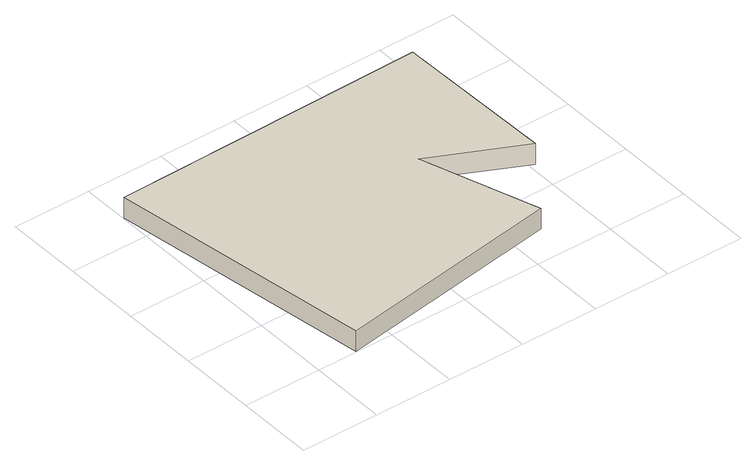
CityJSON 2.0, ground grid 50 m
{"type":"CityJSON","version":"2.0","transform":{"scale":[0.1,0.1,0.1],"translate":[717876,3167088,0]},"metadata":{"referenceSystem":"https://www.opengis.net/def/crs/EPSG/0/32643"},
"CityObjects":{
"building1":{"type":"Building","attributes":{"floor_count":4,"height_m":14,"total_units":16},"geometry":[{"type":"Solid","lod":"1","boundaries":[[[[0,1,2,3,4,5]],[[6,7,8,9,10,11]],[[0,1,7,6]],[[1,2,8,7]],[[2,3,9,8]],[[3,4,10,9]],[[4,5,11,10]],[[5,0,6,11]]]]}]}
},
"vertices":[
[6,1700,0],[258,5,0],[1707,232,0],[1460,983,0],[2037,696,0],[2017,1737,0],[6,1700,140],[258,5,140],[1707,232,140],[1460,983,140],[2037,696,140],[2017,1737,140]
]}
